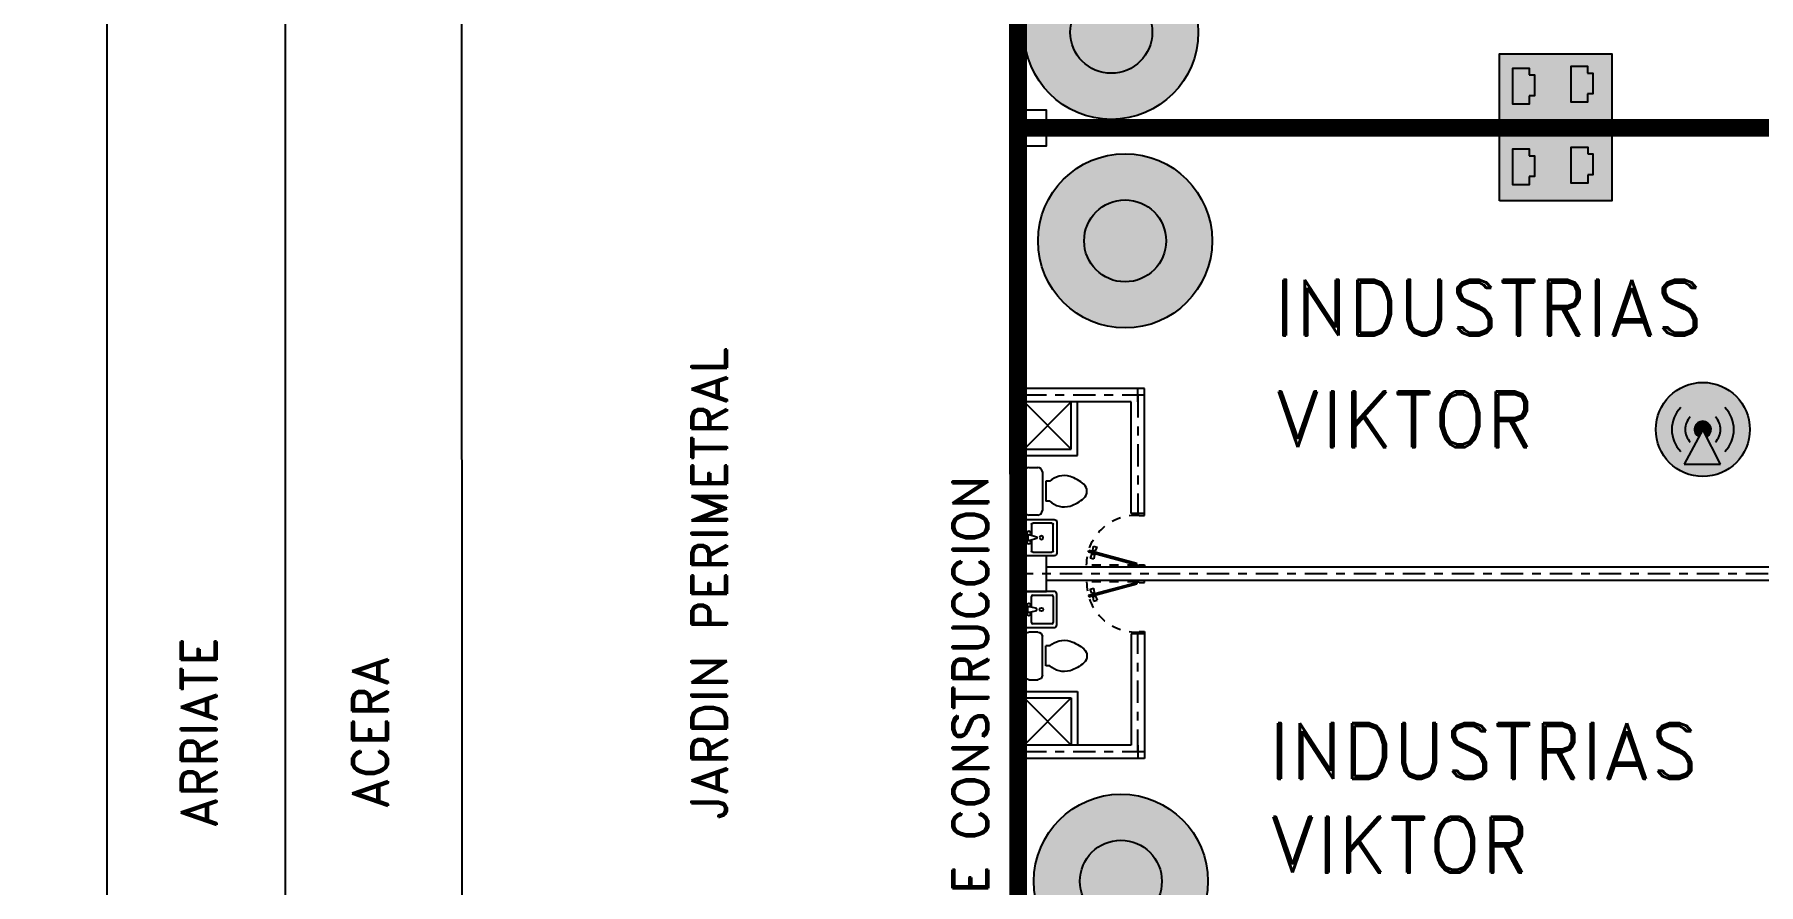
# Model space of a CAD drawing. Header units: millimetres. Extents: x 1590 to 1932, y -48 to 167.
# Drawn here: x 1619.78 to 1639.13, y 80.17 to 89.71 of the extents above; entities that cross this region are included whole.
import ezdxf
from ezdxf.enums import TextEntityAlignment as Align

# ---------------------------------------------------------------- set-up
doc = ezdxf.new("R2010")
doc.units = ezdxf.units.MM
doc.header["$LTSCALE"] = 0.1
doc.header["$MEASUREMENT"] = 0
doc.linetypes.add('CENTERX2', pattern=[4, 2.5, -0.5, 0.5, -0.5])
doc.linetypes.add('HIDDEN2', pattern=[0.1875, 0.125, -0.0625])
doc.layers.get('0').update_dxf_attribs({"linetype": 'CONTINUOUS'})
for name, color, linetype in [('_KTI_CONTROL', 7, 'CONTINUOUS'), ('ACCESSP02', 7, 'CONTINUOUS'), ('C-PRKG-CARS', 1, 'CONTINUOUS'), ('CABLEADO', 172, 'CONTINUOUS'), ('CALLES', 3, 'CONTINUOUS'), ('CAMARAS', 253, 'CONTINUOUS'), ('Eth2Salidas', 5, 'CONTINUOUS'), ('P-FIXT', 1, 'CONTINUOUS'), ('PARED', 4, 'CONTINUOUS'), ('TERRENO', 4, 'CONTINUOUS'), ('TEXT', 3, 'CONTINUOUS')]:
    doc.layers.add(name, color=color, linetype=linetype)
doc.styles.add('ATT', font='txt')
doc.styles.add('ROMAND', font='romand.shx')

# ---------------------------------------------------------------- blocks, each defined once
blk = doc.blocks.new('15PTOI01')
at = {"color": 0, "linetype": 'ByBlock'}
for p, q in [((0, -8.5), (0, 8.5)), ((2, 10.5), (6, 10.5)), ((8, 8.5), (8, -8.5)), ((9.5, 4.375), (9.5, -4.375)), ((11.25, 4.375), (9.5, 4.375)), ((11.25, -4.375), (9.5, -4.375)), ((6, -10.5), (2, -10.5))]:
    blk.add_line(p, q, dxfattribs=at)
for centre, radius, start, end in [((2, 8.5), 2, 90, 180), ((6, 8.5), 2, 0, 90), ((17.766404, -2.827313), 9.712715, 75.184599, 132.137709), ((13.6875, -12.03125), 19.717859, 49.950272, 70.559965), ((23.458333, 0), 4.229167, 313.602819, 46.397181), ((17.766404, 2.827313), 9.712715, 227.862291, 284.815401), ((13.6875, 12.03125), 19.717859, 289.440035, 310.049728), ((2, -8.5), 2, 180, 270), ((6, -8.5), 2, 270, 0)]:
    blk.add_arc(centre, radius, start, end, dxfattribs=at)
at = {"color": 0, "linetype": 'ByBlock', "style": 'ATT'}
for tag, p, flags in [('ITEM', (0, -23), 3), ('ROOM_NUMBER', (0, -32), 1)]:
    blk.add_attdef(tag, p, '', height=6, dxfattribs=dict(at, flags=flags))
blk = doc.blocks.new('ss1')
at = {"layer": '_KTI_CONTROL', "color": 1}
for points in [[(0.141, 0.122, 0), (0.141, 0.122, 0), (0.141, 0.122, 0), (0.141, 0.122, 0), (0.141, 0.122, 0)], [(0.141, 0.122, 0), (0.141, 0.122, 0), (0.141, 0.122, 0), (0.141, 0.122, 0), (0.141, 0.122, 0), (0.141, 0.122, 0), (0.141, 0.122, 0), (0.141, 0.122, 0), (0.141, 0.122, 0), (0.141, 0.122, 0), (0.141, 0.122, 0)]]:
    blk.add_polyline3d(points, dxfattribs=at)
at = {"layer": '_KTI_CONTROL'}
for points in [[(0.141, 0.122, 0), (0.141, 0.122, 0), (0.141, 0.122, 0), (0.141, 0.122, 0)], [(0.141, 0.122, 0), (0.141, 0.122, 0)]]:
    blk.add_polyline3d(points, dxfattribs=at)
at = {"layer": 'P-FIXT', "xscale": 0.0254, "yscale": 0.0254, "zscale": 0.0254}
blk.add_blockref('15PTOI01', (17.719, 12.528), dxfattribs=at)
blk = doc.blocks.new('15PLAV06')
at = {"color": 0, "linetype": 'ByBlock'}
for p, q in [((16.5, 10), (1.5, 10)), ((0, 8.5), (0, -8.5)), ((2, -1.5), (2, 1.5)), ((7, 0.5), (3, 1.5)), ((4, 1.25), (4, 7.25)), ((4.75, 8), (15.25, 8)), ((7, -0.5), (7, 0.5)), ((16, 7.25), (16, -7.25)), ((18, -8.5), (18, 8.5)), ((3, -1.5), (7, -0.5)), ((4, -7.25), (4, -1.25)), ((15.25, -8), (4.75, -8)), ((1.5, -10), (16.5, -10))]:
    blk.add_line(p, q, dxfattribs=at)
for centre in [(2.5, 2.5), (9.5, 0), (2.5, -2.5)]:
    blk.add_circle(centre, 1, dxfattribs=at)
for centre, radius, start, end in [((1.5, 8.5), 1.5, 90, 180), ((16.5, 8.5), 1.5, 0, 90), ((4.75, 7.25), 0.75, 90, 180), ((15.25, 7.25), 0.75, 0, 90), ((1.5, -8.5), 1.5, 180, 270), ((4.75, -7.25), 0.75, 180, 270), ((15.25, -7.25), 0.75, 270, 0), ((16.5, -8.5), 1.5, 270, 0)]:
    blk.add_arc(centre, radius, start, end, dxfattribs=at)
at = {"color": 0, "linetype": 'ByBlock', "style": 'ATT'}
for tag, p, flags in [('ITEM', (0, -20), 3), ('ROOM_NUMBER', (0, -29), 1)]:
    blk.add_attdef(tag, p, '', height=6, dxfattribs=dict(at, flags=flags))
blk = doc.blocks.new('P-GIRO-D')
at = {"color": 2}
for p, q in [((-0.281, 1.048), (-0.31, 1.041)), ((-0.31, 1.041), (-0.069, 0.142)), ((-0.281, 1.048), (-0.04, 0.15)), ((-0.239, 0.971), (-0.259, 0.966)), ((-0.242, 0.981), (-0.167, 1.011)), ((-0.242, 0.981), (-0.229, 0.933)), ((-0.167, 1.011), (-0.149, 0.944)), ((-0.31, 0.963), (-0.389, 0.952)), ((-0.389, 0.952), (-0.371, 0.884)), ((-0.297, 0.915), (-0.371, 0.884)), ((-0.31, 0.963), (-0.297, 0.915)), ((-0.288, 0.958), (-0.307, 0.953)), ((-0.28, 0.929), (-0.299, 0.924)), ((-0.232, 0.942), (-0.251, 0.937)), ((-0.229, 0.933), (-0.149, 0.944)), ((-1, 0.15), (-0.97, 0.15)), ((-0.96, 0), (-1, 0)), ((-0.97, 0.15), (-0.97, 0.1)), ((-0.97, 0.1), (-0.96, 0.1)), ((-0.96, 0.1), (-0.96, 0)), ((-0.04, 0.15), (-0.069, 0.142)), ((-0.04, 0.1), (-0.04, 0)), ((-0.03, 0.1), (-0.04, 0.1)), ((-0.04, 0), (0, 0)), ((-0.03, 0.15), (-0.03, 0.1)), ((0, 0.15), (-0.03, 0.15))]:
    blk.add_line(p, q, dxfattribs=at)
at = {"color": 1, "linetype": 'HIDDEN2'}
blk.add_line((-0.03, 0.15), (-0.03, 1.08), dxfattribs=at)
blk.add_arc((-0.04, 0.15), 0.93, 89.3839, 180, dxfattribs=at)
blk = doc.blocks.new('dosSALIDAS')
at = {"layer": 'Eth2Salidas', "linetype": 'Continuous'}
h = blk.add_hatch(color=0, dxfattribs=at)
h.dxf.hatch_style = 1
h.paths.add_polyline_path([(0.3251, 0), (0, 0), (0, -0.5502), (0.3251, -0.5502)])
h.paths.add_polyline_path([(0.1197, -0.1706), (0.1197, -0.1458), (0.079, -0.1458), (0.079, -0.0653), (0.2552, -0.0653), (0.2552, -0.1458), (0.2216, -0.1458), (0.2216, -0.1706)], flags=16)
h.paths.add_polyline_path([(0.2637, -0.3509), (0.2637, -0.4314), (0.23, -0.4314), (0.23, -0.4562), (0.1282, -0.4562), (0.1282, -0.4314), (0.0874, -0.4314), (0.0874, -0.3509)], flags=16)
h = blk.add_hatch(color=256, dxfattribs=at)
h.dxf.hatch_style = 1
h.paths.add_polyline_path([(0.2216, -0.1706), (0.2216, -0.1458), (0.2552, -0.1458), (0.2552, -0.0653), (0.079, -0.0653), (0.079, -0.1458), (0.1197, -0.1458), (0.1197, -0.1706)])
h = blk.add_hatch(color=256, dxfattribs=at)
h.dxf.hatch_style = 1
h.paths.add_polyline_path([(0.23, -0.4562), (0.23, -0.4314), (0.2637, -0.4314), (0.2637, -0.3509), (0.0874, -0.3509), (0.0874, -0.4314), (0.1282, -0.4314), (0.1282, -0.4562)])
at = {"layer": 'Eth2Salidas', "color": 18, "linetype": 'Continuous', "true_color": 0x000000}
blk.add_lwpolyline([(0, 0), (0.3251, 0), (0.3251, -0.5502), (0, -0.5502)], close=True, dxfattribs=at)
for points in [[(0.1197, -0.1458), (0.079, -0.1458), (0.079, -0.0653), (0.2552, -0.0653), (0.2552, -0.1458), (0.2216, -0.1458)], [(0.2216, -0.1458), (0.2216, -0.1706), (0.1197, -0.1706), (0.1197, -0.1458)], [(0.1282, -0.4314), (0.0874, -0.4314), (0.0874, -0.3509), (0.2637, -0.3509), (0.2637, -0.4314), (0.23, -0.4314)], [(0.23, -0.4314), (0.23, -0.4562), (0.1282, -0.4562), (0.1282, -0.4314)]]:
    blk.add_lwpolyline(points, dxfattribs=at)
blk = doc.blocks.new('cams')
at = {"layer": 'CAMARAS', "linetype": 'Continuous', "true_color": 0xffffff}
h = blk.add_hatch(color=7, dxfattribs=at)
h.dxf.hatch_style = 1
h.paths.add_polyline_path([(-0.977, 0, 1), (0.977, 0, 1)])
h.paths.add_polyline_path([(0.46, 0, -1), (-0.46, 0, -1)], flags=16)
at = {"layer": 'CAMARAS', "linetype": 'Continuous', "true_color": 0x939598}
h = blk.add_hatch(color=252, dxfattribs=at)
h.dxf.hatch_style = 1
h.paths.add_polyline_path([(-0.46, 0, 1), (0.46, 0, 1)])
at = {"layer": 'CAMARAS', "color": 0, "linetype": 'Continuous'}
for radius in [0.977, 0.977, 0.977, 0.46]:
    blk.add_circle((0, 0), radius, dxfattribs=at)
blk = doc.blocks.new('PuntoAcceso02')
at = {"layer": 'ACCESSP02', "linetype": 'Continuous'}
h = blk.add_hatch(color=256, dxfattribs=at)
h.set_gradient(color1=(237, 31, 36), color2=(247, 171, 174))
h.paths.add_polyline_path([(-0.528, 0, 1), (0.528, 0, 1)])
h.paths.add_polyline_path([(0.042, -0.082), (0.2, -0.388), (-0.209, -0.39), (-0.043, -0.081, -4.049664)], flags=16)
h = blk.add_hatch(color=256, dxfattribs=at)
h.set_gradient(color1=(247, 171, 174), color2=(247, 171, 174))
h.paths.add_polyline_path([(-0.209, -0.39), (0.2, -0.388), (0, 0)])
h = blk.add_hatch(color=256, dxfattribs=at)
h.set_gradient(color1=(153, 27, 30), color2=(237, 31, 36))
h.paths.add_polyline_path([(0, 0), (0.042, -0.082, 4.049664), (-0.043, -0.081)])
at = {"layer": 'ACCESSP02', "color": 18, "linetype": 'Continuous', "true_color": 0x000000}
for p, q in [((0, 0), (-0.209, -0.39)), ((0.2, -0.388), (0, 0)), ((-0.209, -0.39), (0.2, -0.388))]:
    blk.add_line(p, q, dxfattribs=at)
blk.add_circle((0, 0), 0.528, dxfattribs=at)
for radius, start, end in [(0.349, 134.9548, 225.0265), (0.349, 314.9548, 45.0265), (0.199, 134.9548, 225.0265), (0.092, 297.3127, 241.8295), (0.199, 314.9548, 45.0265)]:
    blk.add_arc((0, 0), radius, start, end, dxfattribs=at)

msp = doc.modelspace()

# ---------------------------------------------------------------- linework, layer by layer
at = {"layer": 'C-PRKG-CARS', "color": 2}
msp.add_line((1622.5927, 78.9625), (1622.5927, 110.1623), dxfattribs=at)
at = {"layer": 'CABLEADO', "linetype": 'Continuous', "const_width": 0.2}
for points in [[(1630.81, 113.6093), (1630.82, 68.6983)], [(1630.8156, 88.6619), (1645.3358, 88.6619)]]:
    msp.add_lwpolyline(points, dxfattribs=at)
at = {"layer": 'CALLES', "linetype": 'Continuous'}
for p, q in [((1620.5927, 87.01), (1620.5927, 127.6057)), ((1620.5927, 52.886), (1620.5927, 125.5556)), ((1620.5927, 52.886), (1620.5927, 125.5556))]:
    msp.add_line(p, q, dxfattribs=at)
at = {"layer": 'CALLES', "color": 4, "linetype": 'Continuous'}
for points in [[(1630.7358, 88.4619), (1631.1358, 88.4619), (1631.1358, 88.8619), (1630.7358, 88.8619)], [(1630.7358, 83.4619), (1631.1358, 83.4619), (1631.1358, 83.8619), (1630.7358, 83.8619)]]:
    msp.add_lwpolyline(points, close=True, dxfattribs=at)
at = {"layer": 'PARED', "color": 8, "linetype": 'CENTERX2'}
for p, q in [((1630.7358, 88.6619), (1645.7358, 88.6619)), ((1632.159, 85.5869), (1632.159, 85.7369)), ((1632.234, 85.6619), (1630.7358, 85.6619)), ((1632.159, 85.6619), (1632.159, 84.3369)), ((1630.7358, 83.6619), (1645.7358, 83.6619)), ((1632.159, 81.6619), (1632.159, 82.9869)), ((1632.159, 81.7369), (1632.159, 81.5869)), ((1632.234, 81.6619), (1630.7358, 81.6619))]:
    msp.add_line(p, q, dxfattribs=at)
at = {"layer": 'PARED', "color": 3}
for p, q in [((1631.1358, 88.7369), (1645.3358, 88.7369)), ((1631.1358, 88.5869), (1645.3358, 88.5869)), ((1630.7358, 84.3869), (1630.7358, 84.9869)), ((1630.8858, 84.3869), (1630.8858, 84.9869)), ((1631.1358, 83.7369), (1645.3358, 83.7369)), ((1631.1358, 83.5869), (1645.3358, 83.5869)), ((1630.7358, 82.9369), (1630.7358, 82.3369)), ((1630.8858, 82.9369), (1630.8858, 82.3369))]:
    msp.add_line(p, q, dxfattribs=at)
at = {"layer": 'PARED', "color": 1}
for p, q in [((1631.414, 85.0569), (1630.884, 85.5869)), ((1630.884, 85.0569), (1631.414, 85.5869)), ((1630.7858, 84.3869), (1630.7858, 84.9886)), ((1630.8358, 84.3869), (1630.8358, 84.9886)), ((1630.7858, 82.9369), (1630.7858, 82.3351)), ((1630.8358, 82.9369), (1630.8358, 82.3351)), ((1630.884, 82.2669), (1631.414, 81.7369)), ((1631.414, 82.2669), (1630.884, 81.7369))]:
    msp.add_line(p, q, dxfattribs=at)
at = {"layer": 'PARED', "color": 2}
for p, q in [((1632.234, 84.3369), (1632.084, 84.3369)), ((1632.234, 82.9869), (1632.084, 82.9869))]:
    msp.add_line(p, q, dxfattribs=at)
at = {"layer": 'TERRENO', "color": 5, "linetype": 'Continuous'}
msp.add_line((1624.5927, -20.9342), (1624.5672, 128.1062), dxfattribs=at)
at = {"layer": 'TERRENO', "color": 4, "linetype": 'Continuous'}
for p, q in [((1630.7358, 74.9207), (1630.7358, 118.1061)), ((1630.8858, 84.9869), (1630.7358, 84.9869)), ((1630.8858, 84.3869), (1630.7358, 84.3869)), ((1630.8858, 82.9369), (1630.7358, 82.9369)), ((1630.8858, 82.3369), (1630.7358, 82.3369))]:
    msp.add_line(p, q, dxfattribs=at)
at = {"layer": 'TERRENO', "color": 2, "linetype": 'Continuous'}
for p, q in [((1630.8858, 88.8619), (1630.8858, 93.4619)), ((1630.8858, 83.8619), (1630.8858, 88.4619)), ((1632.234, 85.7369), (1630.8858, 85.7369)), ((1632.234, 84.3369), (1632.234, 85.7369)), ((1632.084, 85.5869), (1630.8858, 85.5869)), ((1631.414, 85.0569), (1631.414, 85.5869)), ((1631.484, 84.9869), (1631.484, 85.5869)), ((1632.084, 84.3369), (1632.084, 85.5869)), ((1630.884, 85.0569), (1631.414, 85.0569)), ((1630.884, 84.9869), (1631.484, 84.9869)), ((1630.8858, 78.8619), (1630.8858, 83.4619)), ((1632.084, 82.9869), (1632.084, 81.7369)), ((1632.234, 82.9869), (1632.234, 81.5869)), ((1630.884, 82.3369), (1631.484, 82.3369)), ((1630.884, 82.2669), (1631.414, 82.2669)), ((1631.414, 82.2669), (1631.414, 81.7369)), ((1631.484, 82.3369), (1631.484, 81.7369)), ((1632.084, 81.7369), (1630.8858, 81.7369)), ((1632.234, 81.5869), (1630.8858, 81.5869))]:
    msp.add_line(p, q, dxfattribs=at)

# ---------------------------------------------------------------- block references
at = {"color": 1, "linetype": 'Continuous', "xscale": -1, "rotation": 180}
for p in [(1613.1666, 95.2662), (1613.1666, 85.2662)]:
    msp.add_blockref('ss1', p, dxfattribs=at)
at = {"color": 1, "linetype": 'Continuous'}
for p in [(1613.1666, 82.0576), (1613.1666, 72.0576)]:
    msp.add_blockref('ss1', p, dxfattribs=at)
at = {"layer": 'ACCESSP02', "linetype": 'Continuous'}
msp.add_blockref('PuntoAcceso02', (1638.5027, 85.2784), dxfattribs=at)
at = {"layer": 'CAMARAS', "color": 0, "linetype": 'Continuous'}
for p in [(1631.8625, 89.7345), (1632.018, 87.3945), (1631.9705, 80.2094)]:
    msp.add_blockref('cams', p, dxfattribs=at)
at = {"layer": 'Eth2Salidas', "color": 0, "linetype": 'Continuous', "xscale": 2.294213201718801, "yscale": 2.294213201718801, "zscale": 2.294213201718801, "rotation": 90}
for p in [(1636.2202, 88.7483), (1636.2205, 87.842)]:
    msp.add_blockref('dosSALIDAS', p, dxfattribs=at)
at = {"layer": 'P-FIXT', "xscale": -0.02031999999999812, "yscale": 0.02031999999999812, "zscale": 0.02032, "rotation": 180}
msp.add_blockref('15PLAV06', (1630.8858, 84.0651), dxfattribs=at)
at = {"layer": 'P-FIXT', "xscale": 0.02031999999999812, "yscale": 0.02031999999999812, "zscale": 0.02031999999999812}
msp.add_blockref('15PLAV06', (1630.8858, 83.2587), dxfattribs=at)
at = {"layer": 'PARED', "yscale": 0.6, "rotation": 90}
for p, xscale in [((1632.234, 83.7369), -0.6), ((1632.234, 83.5869), 0.6)]:
    msp.add_blockref('P-GIRO-D', p, dxfattribs=dict(at, xscale=xscale))

# ---------------------------------------------------------------- texts
at = {"layer": 'TEXT', "style": 'ROMAND'}
for s, p in [('INDUSTRIAS', (1633.6882, 86.3335)), ('VIKTOR', (1633.6882, 85.079)), ('INDUSTRIAS', (1633.6302, 81.3591)), ('VIKTOR', (1633.6302, 80.3072))]:
    msp.add_text(s, height=0.625, dxfattribs=at).set_placement(p)
for s, p in [('JARDIN PERIMETRAL', (1627.5491, 83.5357)), ('ARRIATE', (1621.8183, 81.8797)), ('ACERA', (1623.7411, 81.8797))]:
    msp.add_text(s, height=0.4, rotation=90, dxfattribs=at).set_placement(p, align=Align.CENTER)
msp.add_text('LINEA DE CONSTRUCCION', height=0.4, rotation=90, dxfattribs=at).set_placement((1630.4807, 77.939))

doc.saveas('drawing.dxf')
